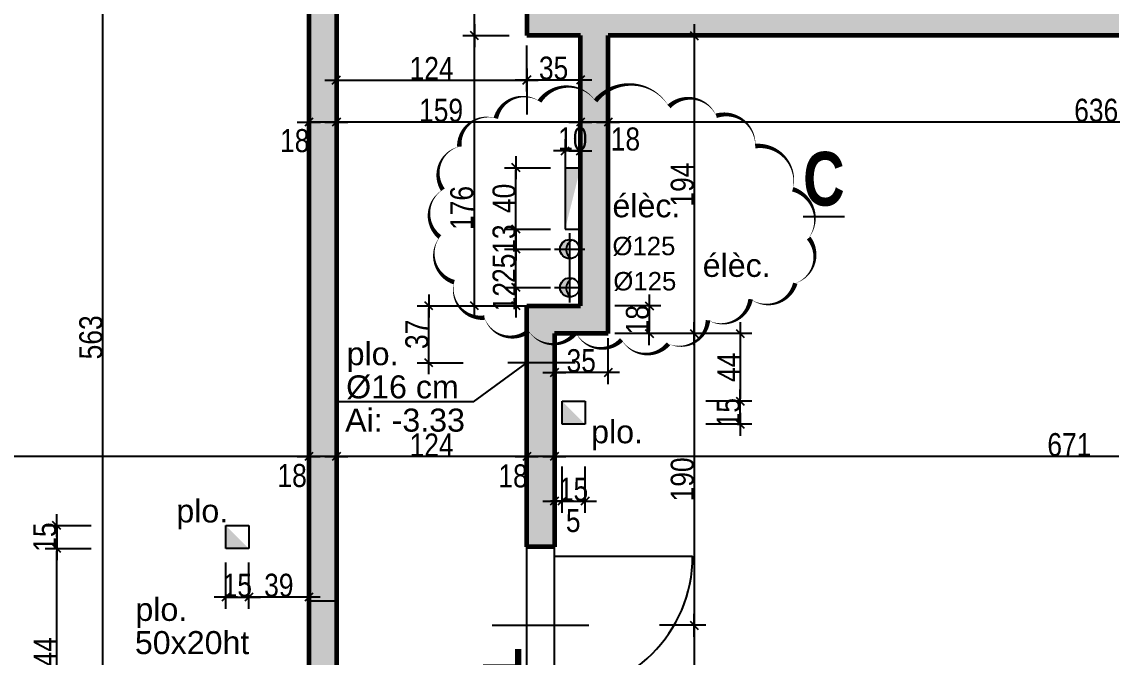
# Model space of a CAD drawing. Header units: millimetres. Extents: x -1921 to 5237, y 0 to 8595.
# Drawn here: x 821 to 1531, y 4968 to 5382 of the extents above; entities that cross this region are included whole.
import ezdxf
from ezdxf.enums import TextEntityAlignment as Align

# ---------------------------------------------------------------- set-up
doc = ezdxf.new("R2010")
doc.units = ezdxf.units.MM
doc.linetypes.add('CACHEX2', pattern=[19.05, 12.7, -6.35])
for name, color, linetype in [('01_cote_gen', 4, 'Continuous'), ('01_linteaux', 2, 'Continuous'), ('01_murs_sup', 2, 'CACHEX2'), ('01_poch_murs', 253, 'Continuous'), ('01_resv', 32, 'Continuous'), ('01_texte', 230, 'Continuous'), ('AA_COTES', 2, 'Continuous')]:
    doc.layers.add(name, color=color, linetype=linetype)
doc.layers.add('01_murs_coup', color=5, linetype='Continuous', lineweight=60)
doc.styles.add('ARIAL', font='arial.ttf')
doc.styles.add('impact', font='impact.ttf')
doc.styles.add('STYLE2', font='ARIALN.TTF')
doc.dimstyles.new('JB50', dxfattribs={"dimscale": 0.1, "dimtxt": 150, "dimasz": 15, "dimexe": 0.1, "dimexo": 0.1, "dimgap": 0.09, "dimtad": 1, "dimdec": 1, "dimdsep": 46, "dimtxsty": 'STYLE2', "dimblk1": 'BOND_G', "dimblk2": 'BOND_D', "dimsah": 1, "dimcen": 1.5, "dimdle": 0.01, "dimse1": 1, "dimse2": 1, "dimclrd": 4, "dimclre": 2, "dimclrt": 6, "dimazin": 2, "dimtfac": 2.333333, "dimtdec": 1, "dimtix": 1, "dimtmove": 2, "dimatfit": 3, "dimldrblk": 'BOND_G', "dimfxl": 1, "dimtolj": 1, "dimtzin": 0, "dimarcsym": 0})

# ---------------------------------------------------------------- blocks, each defined once
blk = doc.blocks.new('BOND_G')
at = {"layer": 'AA_COTES', "color": 0}
for p, q in [((0, -5), (0, 15)), ((5, 0), (-5, 0)), ((1.77, 1.77), (-1.77, -1.77))]:
    blk.add_line(p, q, dxfattribs=at)
blk = doc.blocks.new('BOND_D')
at = {"layer": 'AA_COTES', "color": 0}
for p, q in [((0, 5), (0, -15)), ((5, 0), (-5, 0)), ((-1.77, -1.77), (1.77, 1.77))]:
    blk.add_line(p, q, dxfattribs=at)
blk = doc.blocks.new('*D130')
at = {"layer": '01_cote_gen', "color": 4, "lineweight": -2, "transparency": 16777216}
blk.add_line((1006.44, 5098.79), (342.42, 5098.79), dxfattribs=at)
at = {"layer": 'DEFPOINTS', "color": 0}
for p in [(340.92, 5108.04), (1007.94, 5108.04), (340.92, 5098.79)]:
    blk.add_point(p, dxfattribs=at)
at = {"layer": '01_cote_gen', "color": 4, "lineweight": -2, "transparency": 16777216, "xscale": 1.5, "yscale": 1.5, "zscale": 1.5, "rotation": 180}
blk.add_blockref('BOND_D', (340.92, 5098.79), dxfattribs=at)
at = {"layer": '01_cote_gen', "color": 4, "lineweight": -2, "transparency": 16777216, "xscale": 1.5, "yscale": 1.5, "zscale": 1.5}
blk.add_blockref('BOND_G', (1007.94, 5098.79), dxfattribs=at)
at = {"layer": '01_cote_gen', "color": 6, "transparency": 16777216, "insert": (674.43, 5106.45), "char_height": 15, "attachment_point": 5, "style": 'STYLE2'}
blk.add_mtext('\\A1;667', dxfattribs=at)
blk = doc.blocks.new('*D132')
at = {"layer": '01_cote_gen', "color": 4, "lineweight": -2, "transparency": 16777216}
blk.add_line((1024.42, 5098.79), (1009.44, 5098.79), dxfattribs=at)
at = {"layer": 'DEFPOINTS', "color": 0}
for p in [(1025.92, 5118.49), (1007.94, 5108.04), (1007.94, 5098.79)]:
    blk.add_point(p, dxfattribs=at)
at = {"layer": '01_cote_gen', "color": 4, "lineweight": -2, "transparency": 16777216, "xscale": 1.5, "yscale": 1.5, "zscale": 1.5, "rotation": 180}
blk.add_blockref('BOND_D', (1007.94, 5098.79), dxfattribs=at)
at = {"layer": '01_cote_gen', "color": 4, "lineweight": -2, "transparency": 16777216, "xscale": 1.5, "yscale": 1.5, "zscale": 1.5}
blk.add_blockref('BOND_G', (1025.92, 5098.79), dxfattribs=at)
at = {"layer": '01_cote_gen', "color": 6, "transparency": 16777216, "insert": (997.08, 5086.36), "char_height": 15, "attachment_point": 5, "style": 'STYLE2'}
blk.add_mtext('\\A1;18', dxfattribs=at)
blk = doc.blocks.new('*D133')
at = {"layer": '01_cote_gen', "color": 4, "lineweight": -2, "transparency": 16777216}
blk.add_line((1148.42, 5098.79), (1027.42, 5098.79), dxfattribs=at)
at = {"layer": 'DEFPOINTS', "color": 0}
for p in [(1025.92, 5114.85), (1149.92, 5114.85), (1025.92, 5098.79)]:
    blk.add_point(p, dxfattribs=at)
at = {"layer": '01_cote_gen', "color": 4, "lineweight": -2, "transparency": 16777216, "xscale": 1.5, "yscale": 1.5, "zscale": 1.5, "rotation": 180}
blk.add_blockref('BOND_D', (1025.92, 5098.79), dxfattribs=at)
at = {"layer": '01_cote_gen', "color": 4, "lineweight": -2, "transparency": 16777216, "xscale": 1.5, "yscale": 1.5, "zscale": 1.5}
blk.add_blockref('BOND_G', (1149.92, 5098.79), dxfattribs=at)
at = {"layer": '01_cote_gen', "color": 6, "transparency": 16777216, "insert": (1087.92, 5106.33), "char_height": 15, "attachment_point": 5, "style": 'STYLE2'}
blk.add_mtext('\\A1;124', dxfattribs=at)
blk = doc.blocks.new('*D134')
at = {"layer": '01_cote_gen', "color": 4, "lineweight": -2, "transparency": 16777216}
blk.add_line((1166.42, 5098.79), (1151.42, 5098.79), dxfattribs=at)
at = {"layer": 'DEFPOINTS', "color": 0}
for p in [(1149.92, 5106.29), (1167.92, 5105.77), (1149.92, 5098.79)]:
    blk.add_point(p, dxfattribs=at)
at = {"layer": '01_cote_gen', "color": 4, "lineweight": -2, "transparency": 16777216, "xscale": 1.5, "yscale": 1.5, "zscale": 1.5, "rotation": 180}
blk.add_blockref('BOND_D', (1149.92, 5098.79), dxfattribs=at)
at = {"layer": '01_cote_gen', "color": 4, "lineweight": -2, "transparency": 16777216, "xscale": 1.5, "yscale": 1.5, "zscale": 1.5}
blk.add_blockref('BOND_G', (1167.92, 5098.79), dxfattribs=at)
at = {"layer": '01_cote_gen', "color": 6, "transparency": 16777216, "insert": (1141, 5086.11), "char_height": 15, "attachment_point": 5, "style": 'STYLE2'}
blk.add_mtext('\\A1;18', dxfattribs=at)
blk = doc.blocks.new('*D135')
at = {"layer": '01_cote_gen', "color": 4, "lineweight": -2, "transparency": 16777216}
blk.add_line((1837.42, 5098.79), (1169.42, 5098.79), dxfattribs=at)
at = {"layer": 'DEFPOINTS', "color": 0}
for p in [(1167.92, 5128.17), (1167.92, 5098.79), (1838.92, 5087.01)]:
    blk.add_point(p, dxfattribs=at)
at = {"layer": '01_cote_gen', "color": 4, "lineweight": -2, "transparency": 16777216, "xscale": 1.5, "yscale": 1.5, "zscale": 1.5, "rotation": 180}
blk.add_blockref('BOND_D', (1167.92, 5098.79), dxfattribs=at)
at = {"layer": '01_cote_gen', "color": 4, "lineweight": -2, "transparency": 16777216, "xscale": 1.5, "yscale": 1.5, "zscale": 1.5}
blk.add_blockref('BOND_G', (1838.92, 5098.79), dxfattribs=at)
at = {"layer": '01_cote_gen', "color": 6, "transparency": 16777216, "insert": (1503.42, 5106.45), "char_height": 15, "attachment_point": 5, "style": 'STYLE2'}
blk.add_mtext('\\A1;671', dxfattribs=at)
blk = doc.blocks.new('*D136')
at = {"layer": '01_cote_gen', "color": 4, "lineweight": -2, "transparency": 16777216}
blk.add_line((1201.42, 5153.45), (1169.42, 5153.45), dxfattribs=at)
at = {"layer": 'DEFPOINTS', "color": 0}
for p in [(1167.92, 5178.91), (1202.92, 5178.91), (1167.92, 5153.45)]:
    blk.add_point(p, dxfattribs=at)
at = {"layer": '01_cote_gen', "color": 4, "lineweight": -2, "transparency": 16777216, "xscale": 1.5, "yscale": 1.5, "zscale": 1.5, "rotation": 180}
blk.add_blockref('BOND_D', (1167.92, 5153.45), dxfattribs=at)
at = {"layer": '01_cote_gen', "color": 4, "lineweight": -2, "transparency": 16777216, "xscale": 1.5, "yscale": 1.5, "zscale": 1.5}
blk.add_blockref('BOND_G', (1202.92, 5153.45), dxfattribs=at)
at = {"layer": '01_cote_gen', "color": 6, "transparency": 16777216, "insert": (1185.42, 5161.12), "char_height": 15, "attachment_point": 5, "style": 'STYLE2'}
blk.add_mtext('\\A1;35', dxfattribs=at)
blk = doc.blocks.new('*D137')
at = {"layer": '01_cote_gen', "color": 4, "lineweight": -2, "transparency": 16777216}
blk.add_line((1837.42, 5316.51), (1204.42, 5316.51), dxfattribs=at)
at = {"layer": 'DEFPOINTS', "color": 0}
for p in [(1202.92, 5329.5), (1838.92, 5329.5), (1202.92, 5316.51)]:
    blk.add_point(p, dxfattribs=at)
at = {"layer": '01_cote_gen', "color": 4, "lineweight": -2, "transparency": 16777216, "xscale": 1.5, "yscale": 1.5, "zscale": 1.5, "rotation": 180}
blk.add_blockref('BOND_D', (1202.92, 5316.51), dxfattribs=at)
at = {"layer": '01_cote_gen', "color": 4, "lineweight": -2, "transparency": 16777216, "xscale": 1.5, "yscale": 1.5, "zscale": 1.5}
blk.add_blockref('BOND_G', (1838.92, 5316.51), dxfattribs=at)
at = {"layer": '01_cote_gen', "color": 6, "transparency": 16777216, "insert": (1520.92, 5324.18), "char_height": 15, "attachment_point": 5, "style": 'STYLE2'}
blk.add_mtext('\\A1;636', dxfattribs=at)
blk = doc.blocks.new('*D138')
at = {"layer": '01_cote_gen', "color": 4, "lineweight": -2, "transparency": 16777216}
blk.add_line((1201.42, 5316.51), (1186.42, 5316.51), dxfattribs=at)
at = {"layer": 'DEFPOINTS', "color": 0}
for p in [(1184.92, 5341.3), (1202.92, 5329.5), (1184.92, 5316.51)]:
    blk.add_point(p, dxfattribs=at)
at = {"layer": '01_cote_gen', "color": 4, "lineweight": -2, "transparency": 16777216, "xscale": 1.5, "yscale": 1.5, "zscale": 1.5, "rotation": 180}
blk.add_blockref('BOND_D', (1184.92, 5316.51), dxfattribs=at)
at = {"layer": '01_cote_gen', "color": 4, "lineweight": -2, "transparency": 16777216, "xscale": 1.5, "yscale": 1.5, "zscale": 1.5}
blk.add_blockref('BOND_G', (1202.92, 5316.51), dxfattribs=at)
at = {"layer": '01_cote_gen', "color": 6, "transparency": 16777216, "insert": (1214.21, 5305.48), "char_height": 15, "attachment_point": 5, "style": 'STYLE2'}
blk.add_mtext('\\A1;18', dxfattribs=at)
blk = doc.blocks.new('*D139')
at = {"layer": '01_cote_gen', "color": 4, "lineweight": -2, "transparency": 16777216}
blk.add_line((1183.42, 5316.51), (1027.42, 5316.51), dxfattribs=at)
at = {"layer": 'DEFPOINTS', "color": 0}
for p in [(1184.92, 5341.3), (1025.92, 5329.5), (1025.92, 5316.51)]:
    blk.add_point(p, dxfattribs=at)
at = {"layer": '01_cote_gen', "color": 4, "lineweight": -2, "transparency": 16777216, "xscale": 1.5, "yscale": 1.5, "zscale": 1.5, "rotation": 180}
blk.add_blockref('BOND_D', (1025.92, 5316.51), dxfattribs=at)
at = {"layer": '01_cote_gen', "color": 4, "lineweight": -2, "transparency": 16777216, "xscale": 1.5, "yscale": 1.5, "zscale": 1.5}
blk.add_blockref('BOND_G', (1184.92, 5316.51), dxfattribs=at)
at = {"layer": '01_cote_gen', "color": 6, "transparency": 16777216, "insert": (1094.12, 5324.18), "char_height": 15, "attachment_point": 5, "style": 'STYLE2'}
blk.add_mtext('\\A1;159', dxfattribs=at)
blk = doc.blocks.new('*D140')
at = {"layer": '01_cote_gen', "color": 4, "lineweight": -2, "transparency": 16777216}
blk.add_line((1024.42, 5316.51), (1009.45, 5316.51), dxfattribs=at)
at = {"layer": 'DEFPOINTS', "color": 0}
for p in [(1007.95, 5329.5), (1025.92, 5329.5), (1007.95, 5316.51)]:
    blk.add_point(p, dxfattribs=at)
at = {"layer": '01_cote_gen', "color": 4, "lineweight": -2, "transparency": 16777216, "xscale": 1.5, "yscale": 1.5, "zscale": 1.5, "rotation": 180}
blk.add_blockref('BOND_D', (1007.95, 5316.51), dxfattribs=at)
at = {"layer": '01_cote_gen', "color": 4, "lineweight": -2, "transparency": 16777216, "xscale": 1.5, "yscale": 1.5, "zscale": 1.5}
blk.add_blockref('BOND_G', (1025.92, 5316.51), dxfattribs=at)
at = {"layer": '01_cote_gen', "color": 6, "transparency": 16777216, "insert": (998.75, 5304.43), "char_height": 15, "attachment_point": 5, "style": 'STYLE2'}
blk.add_mtext('\\A1;18', dxfattribs=at)
blk = doc.blocks.new('*D144')
at = {"layer": '01_cote_gen', "color": 4, "lineweight": -2, "transparency": 16777216}
blk.add_line((1027.42, 5343.96), (1148.42, 5343.96), dxfattribs=at)
at = {"layer": 'DEFPOINTS', "color": 0}
for p in [(1025.92, 5344.42), (1149.92, 5343.96), (1149.92, 5321.46)]:
    blk.add_point(p, dxfattribs=at)
at = {"layer": '01_cote_gen', "color": 4, "lineweight": -2, "transparency": 16777216, "xscale": 1.5, "yscale": 1.5, "zscale": 1.5, "rotation": 180}
blk.add_blockref('BOND_G', (1025.92, 5343.96), dxfattribs=at)
at = {"layer": '01_cote_gen', "color": 4, "lineweight": -2, "transparency": 16777216, "xscale": 1.5, "yscale": 1.5, "zscale": 1.5}
blk.add_blockref('BOND_D', (1149.92, 5343.96), dxfattribs=at)
at = {"layer": '01_cote_gen', "color": 6, "transparency": 16777216, "insert": (1087.92, 5351.5), "char_height": 15, "attachment_point": 5, "style": 'STYLE2'}
blk.add_mtext('\\A1;124', dxfattribs=at)
blk = doc.blocks.new('*D406')
at = {"layer": '01_cote_gen', "color": 4, "lineweight": -2, "transparency": 16777216}
blk.add_line((873.69, 4896.42), (873.69, 5456.41), dxfattribs=at)
at = {"layer": 'DEFPOINTS', "color": 0}
for p in [(873.69, 5457.91), (916.08, 5457.91), (972.92, 4894.92)]:
    blk.add_point(p, dxfattribs=at)
at = {"layer": '01_cote_gen', "color": 4, "lineweight": -2, "transparency": 16777216, "xscale": 1.5, "yscale": 1.5, "zscale": 1.5}
for name, p, rotation in [('BOND_D', (873.69, 5457.91), 90), ('BOND_G', (873.69, 4894.92), 270)]:
    blk.add_blockref(name, p, dxfattribs=dict(at, rotation=rotation))
at = {"layer": '01_cote_gen', "color": 6, "transparency": 16777216, "insert": (866.03, 5176.42), "char_height": 15, "attachment_point": 5, "rotation": 90, "style": 'STYLE2'}
blk.add_mtext('\\A1;563', dxfattribs=at)
blk = doc.blocks.new('*D421')
at = {"layer": '01_cote_gen', "color": 4, "lineweight": -2, "transparency": 16777216}
blk.add_line((1259, 5371.4), (1259, 5180.41), dxfattribs=at)
at = {"layer": 'DEFPOINTS', "color": 0}
for p in [(1231.76, 5372.9), (1202.92, 5178.91), (1259, 5178.91)]:
    blk.add_point(p, dxfattribs=at)
at = {"layer": '01_cote_gen', "color": 4, "lineweight": -2, "transparency": 16777216, "xscale": 1.5, "yscale": 1.5, "zscale": 1.5}
for name, p, rotation in [('BOND_G', (1259, 5372.9), 90), ('BOND_D', (1259, 5178.91), 270)]:
    blk.add_blockref(name, p, dxfattribs=dict(at, rotation=rotation))
at = {"layer": '01_cote_gen', "color": 6, "transparency": 16777216, "insert": (1251.33, 5275.9), "char_height": 15, "attachment_point": 5, "rotation": 90, "style": 'STYLE2'}
blk.add_mtext('\\A1;194', dxfattribs=at)
blk = doc.blocks.new('*D422')
at = {"layer": '01_cote_gen', "color": 4, "lineweight": -2, "transparency": 16777216}
blk.add_line((1259, 5177.41), (1259, 4990.41), dxfattribs=at)
at = {"layer": 'DEFPOINTS', "color": 0}
for p in [(1236.5, 5178.91), (1190.4, 4988.91), (1259, 4988.91)]:
    blk.add_point(p, dxfattribs=at)
at = {"layer": '01_cote_gen', "color": 4, "lineweight": -2, "transparency": 16777216, "xscale": 1.5, "yscale": 1.5, "zscale": 1.5}
for name, p, rotation in [('BOND_G', (1259, 5178.91), 90), ('BOND_D', (1259, 4988.91), 270)]:
    blk.add_blockref(name, p, dxfattribs=dict(at, rotation=rotation))
at = {"layer": '01_cote_gen', "color": 6, "transparency": 16777216, "insert": (1251.33, 5083.91), "char_height": 15, "attachment_point": 5, "rotation": 90, "style": 'STYLE2'}
blk.add_mtext('\\A1;190', dxfattribs=at)
blk = doc.blocks.new('*D423')
at = {"layer": '01_cote_gen', "color": 4, "lineweight": -2, "transparency": 16777216}
blk.add_line((1259, 4987.41), (1259, 4647.35), dxfattribs=at)
at = {"layer": 'DEFPOINTS', "color": 0}
for p in [(1251.5, 4988.91), (1251.5, 4645.85), (1259, 4645.85)]:
    blk.add_point(p, dxfattribs=at)
at = {"layer": '01_cote_gen', "color": 4, "lineweight": -2, "transparency": 16777216, "xscale": 1.5, "yscale": 1.5, "zscale": 1.5}
for name, p, rotation in [('BOND_G', (1259, 4988.91), 90), ('BOND_D', (1259, 4645.85), 270)]:
    blk.add_blockref(name, p, dxfattribs=dict(at, rotation=rotation))
at = {"layer": '01_cote_gen', "color": 6, "transparency": 16777216, "insert": (1251.33, 4839.77), "char_height": 15, "attachment_point": 5, "rotation": 90, "style": 'STYLE2'}
blk.add_mtext('\\A1;343.1', dxfattribs=at)
blk = doc.blocks.new('*D428')
at = {"layer": '01_cote_gen', "color": 4, "lineweight": -2, "transparency": 16777216}
blk.add_line((1115.87, 5374.4), (1115.87, 5688.4), dxfattribs=at)
at = {"layer": 'DEFPOINTS', "color": 0}
for p in [(1115.87, 5689.9), (1149.92, 5689.9), (1149.92, 5372.9)]:
    blk.add_point(p, dxfattribs=at)
at = {"layer": '01_cote_gen', "color": 4, "lineweight": -2, "transparency": 16777216, "xscale": 1.5, "yscale": 1.5, "zscale": 1.5}
for name, p, rotation in [('BOND_D', (1115.87, 5689.9), 90), ('BOND_G', (1115.87, 5372.9), 270)]:
    blk.add_blockref(name, p, dxfattribs=dict(at, rotation=rotation))
at = {"layer": '01_cote_gen', "color": 6, "transparency": 16777216, "insert": (1107.8, 5563.73), "char_height": 15, "attachment_point": 5, "rotation": 90, "style": 'STYLE2'}
blk.add_mtext('\\A1;317', dxfattribs=at)
blk = doc.blocks.new('*D634')
at = {"layer": '01_cote_gen', "color": 4, "lineweight": -2, "transparency": 16777216}
blk.add_line((1115.87, 5198.41), (1115.87, 5371.4), dxfattribs=at)
at = {"layer": 'DEFPOINTS', "color": 0}
for p in [(1115.87, 5372.9), (1149.92, 5372.9), (1149.92, 5196.91)]:
    blk.add_point(p, dxfattribs=at)
at = {"layer": '01_cote_gen', "color": 4, "lineweight": -2, "transparency": 16777216, "xscale": 1.5, "yscale": 1.5, "zscale": 1.5}
for name, p, rotation in [('BOND_D', (1115.87, 5372.9), 90), ('BOND_G', (1115.87, 5196.91), 270)]:
    blk.add_blockref(name, p, dxfattribs=dict(at, rotation=rotation))
at = {"layer": '01_cote_gen', "color": 6, "transparency": 16777216, "insert": (1107.67, 5260.68), "char_height": 15, "attachment_point": 5, "rotation": 90, "style": 'STYLE2'}
blk.add_mtext('\\A1;176', dxfattribs=at)
blk = doc.blocks.new('*D635')
at = {"layer": '01_cote_gen', "color": 4, "lineweight": -2, "transparency": 16777216}
blk.add_line((1229.77, 5195.4), (1229.77, 5180.41), dxfattribs=at)
at = {"layer": 'DEFPOINTS', "color": 0}
for p in [(1184.92, 5196.9), (1185.42, 5178.91), (1229.77, 5178.91)]:
    blk.add_point(p, dxfattribs=at)
at = {"layer": '01_cote_gen', "color": 4, "lineweight": -2, "transparency": 16777216, "xscale": 1.5, "yscale": 1.5, "zscale": 1.5}
for name, p, rotation in [('BOND_G', (1229.77, 5196.9), 90), ('BOND_D', (1229.77, 5178.91), 270)]:
    blk.add_blockref(name, p, dxfattribs=dict(at, rotation=rotation))
at = {"layer": '01_cote_gen', "color": 6, "transparency": 16777216, "insert": (1222.1, 5187.9), "char_height": 15, "attachment_point": 5, "rotation": 90, "style": 'STYLE2'}
blk.add_mtext('\\A1;18', dxfattribs=at)
blk = doc.blocks.new('*D809')
at = {"layer": '01_cote_gen', "color": 4, "lineweight": -2, "transparency": 16777216}
for p, q in [((952.39, 5007.23), (950.89, 5007.23)), ((953.89, 5007.23), (968.89, 5007.23)), ((970.39, 5007.23), (971.89, 5007.23))]:
    blk.add_line(p, q, dxfattribs=at)
at = {"layer": 'DEFPOINTS', "color": 0}
for p in [(953.89, 5053.89), (968.89, 5053.89), (968.89, 5007.23)]:
    blk.add_point(p, dxfattribs=at)
at = {"layer": '01_cote_gen', "color": 4, "lineweight": -2, "transparency": 16777216, "xscale": 1.5, "yscale": 1.5, "zscale": 1.5}
blk.add_blockref('BOND_G', (953.89, 5007.23), dxfattribs=at)
at = {"layer": '01_cote_gen', "color": 4, "lineweight": -2, "transparency": 16777216, "xscale": 1.5, "yscale": 1.5, "zscale": 1.5, "rotation": 180}
blk.add_blockref('BOND_D', (968.89, 5007.23), dxfattribs=at)
at = {"layer": '01_cote_gen', "color": 6, "transparency": 16777216, "insert": (961.39, 5014.9), "char_height": 15, "attachment_point": 5, "style": 'STYLE2'}
blk.add_mtext('\\A1;15', dxfattribs=at)
blk = doc.blocks.new('*D810')
at = {"layer": '01_cote_gen', "color": 4, "lineweight": -2, "transparency": 16777216}
blk.add_line((1006.43, 5007.23), (970.39, 5007.23), dxfattribs=at)
at = {"layer": 'DEFPOINTS', "color": 0}
for p in [(968.89, 5026.86), (1007.93, 5018.37), (968.89, 5007.23)]:
    blk.add_point(p, dxfattribs=at)
at = {"layer": '01_cote_gen', "color": 4, "lineweight": -2, "transparency": 16777216, "xscale": 1.5, "yscale": 1.5, "zscale": 1.5, "rotation": 180}
blk.add_blockref('BOND_D', (968.89, 5007.23), dxfattribs=at)
at = {"layer": '01_cote_gen', "color": 4, "lineweight": -2, "transparency": 16777216, "xscale": 1.5, "yscale": 1.5, "zscale": 1.5}
blk.add_blockref('BOND_G', (1007.93, 5007.23), dxfattribs=at)
at = {"layer": '01_cote_gen', "color": 6, "transparency": 16777216, "insert": (988.41, 5014.9), "char_height": 15, "attachment_point": 5, "style": 'STYLE2'}
blk.add_mtext('\\A1;39', dxfattribs=at)
blk = doc.blocks.new('*D811')
at = {"layer": '01_cote_gen', "color": 4, "lineweight": -2, "transparency": 16777216}
blk.add_line((843.68, 4896.42), (843.68, 5037.39), dxfattribs=at)
at = {"layer": 'DEFPOINTS', "color": 0}
for p in [(843.68, 5038.89), (953.89, 5038.89), (866.19, 4894.92)]:
    blk.add_point(p, dxfattribs=at)
at = {"layer": '01_cote_gen', "color": 4, "lineweight": -2, "transparency": 16777216, "xscale": 1.5, "yscale": 1.5, "zscale": 1.5}
for name, p, rotation in [('BOND_D', (843.68, 5038.89), 90), ('BOND_G', (843.68, 4894.92), 270)]:
    blk.add_blockref(name, p, dxfattribs=dict(at, rotation=rotation))
at = {"layer": '01_cote_gen', "color": 6, "transparency": 16777216, "insert": (836.14, 4966.91), "char_height": 15, "attachment_point": 5, "rotation": 90, "style": 'STYLE2'}
blk.add_mtext('\\A1;144', dxfattribs=at)
blk = doc.blocks.new('*D812')
at = {"layer": '01_cote_gen', "color": 4, "lineweight": -2, "transparency": 16777216}
for p, q in [((843.68, 5055.39), (843.68, 5056.89)), ((843.68, 5053.89), (843.68, 5038.89)), ((843.68, 5037.39), (843.68, 5035.89))]:
    blk.add_line(p, q, dxfattribs=at)
at = {"layer": 'DEFPOINTS', "color": 0}
for p in [(968.89, 5053.89), (843.68, 5038.89), (968.89, 5038.89)]:
    blk.add_point(p, dxfattribs=at)
at = {"layer": '01_cote_gen', "color": 4, "lineweight": -2, "transparency": 16777216, "xscale": 1.5, "yscale": 1.5, "zscale": 1.5}
for name, p, rotation in [('BOND_G', (843.68, 5053.89), 270), ('BOND_D', (843.68, 5038.89), 90)]:
    blk.add_blockref(name, p, dxfattribs=dict(at, rotation=rotation))
at = {"layer": '01_cote_gen', "color": 6, "transparency": 16777216, "insert": (836.02, 5046.39), "char_height": 15, "attachment_point": 5, "rotation": 90, "style": 'STYLE2'}
blk.add_mtext('\\A1;15', dxfattribs=at)
blk = doc.blocks.new('*D813')
at = {"layer": '01_cote_gen', "color": 4, "lineweight": -2, "transparency": 16777216}
blk.add_line((1289.01, 5177.41), (1289.01, 5136.36), dxfattribs=at)
at = {"layer": 'DEFPOINTS', "color": 0}
for p in [(1266.5, 5178.91), (1187.89, 5134.86), (1289.01, 5134.86)]:
    blk.add_point(p, dxfattribs=at)
at = {"layer": '01_cote_gen', "color": 4, "lineweight": -2, "transparency": 16777216, "xscale": 1.5, "yscale": 1.5, "zscale": 1.5}
for name, p, rotation in [('BOND_G', (1289.01, 5178.91), 90), ('BOND_D', (1289.01, 5134.86), 270)]:
    blk.add_blockref(name, p, dxfattribs=dict(at, rotation=rotation))
at = {"layer": '01_cote_gen', "color": 6, "transparency": 16777216, "insert": (1281.5, 5156.88), "char_height": 15, "attachment_point": 5, "rotation": 90, "style": 'STYLE2'}
blk.add_mtext('\\A1;44', dxfattribs=at)
blk = doc.blocks.new('*D814')
at = {"layer": '01_cote_gen', "color": 4, "lineweight": -2, "transparency": 16777216}
for p, q in [((1289.01, 5136.36), (1289.01, 5137.86)), ((1289.01, 5119.86), (1289.01, 5134.86)), ((1289.01, 5118.36), (1289.01, 5116.86))]:
    blk.add_line(p, q, dxfattribs=at)
at = {"layer": 'DEFPOINTS', "color": 0}
for p in [(1187.89, 5134.86), (1289.01, 5134.86), (1187.89, 5119.86)]:
    blk.add_point(p, dxfattribs=at)
at = {"layer": '01_cote_gen', "color": 4, "lineweight": -2, "transparency": 16777216, "xscale": 1.5, "yscale": 1.5, "zscale": 1.5}
for name, p, rotation in [('BOND_D', (1289.01, 5134.86), 270), ('BOND_G', (1289.01, 5119.86), 90)]:
    blk.add_blockref(name, p, dxfattribs=dict(at, rotation=rotation))
at = {"layer": '01_cote_gen', "color": 6, "transparency": 16777216, "insert": (1281.34, 5127.36), "char_height": 15, "attachment_point": 5, "rotation": 90, "style": 'STYLE2'}
blk.add_mtext('\\A1;15', dxfattribs=at)
blk = doc.blocks.new('*D815')
at = {"layer": '01_cote_gen', "color": 4, "lineweight": -2, "transparency": 16777216}
blk.add_line((1171.39, 5069.73), (1169.42, 5069.73), dxfattribs=at)
at = {"layer": 'DEFPOINTS', "color": 0}
for p in [(1167.92, 5119.86), (1172.89, 5119.86), (1167.92, 5069.73)]:
    blk.add_point(p, dxfattribs=at)
at = {"layer": '01_cote_gen', "color": 4, "lineweight": -2, "transparency": 16777216, "xscale": 1.5, "yscale": 1.5, "zscale": 1.5, "rotation": 180}
blk.add_blockref('BOND_D', (1167.92, 5069.73), dxfattribs=at)
at = {"layer": '01_cote_gen', "color": 4, "lineweight": -2, "transparency": 16777216, "xscale": 1.5, "yscale": 1.5, "zscale": 1.5}
blk.add_blockref('BOND_G', (1172.89, 5069.73), dxfattribs=at)
at = {"layer": '01_cote_gen', "color": 6, "transparency": 16777216, "insert": (1180.21, 5057.02), "char_height": 15, "attachment_point": 5, "style": 'STYLE2'}
blk.add_mtext('\\A1;5', dxfattribs=at)
blk = doc.blocks.new('*D816')
at = {"layer": '01_cote_gen', "color": 4, "lineweight": -2, "transparency": 16777216}
for p, q in [((1171.39, 5069.73), (1169.89, 5069.73)), ((1172.89, 5069.73), (1187.89, 5069.73)), ((1189.39, 5069.73), (1190.89, 5069.73))]:
    blk.add_line(p, q, dxfattribs=at)
at = {"layer": 'DEFPOINTS', "color": 0}
for p in [(1172.89, 5119.86), (1187.89, 5119.86), (1187.89, 5069.73)]:
    blk.add_point(p, dxfattribs=at)
at = {"layer": '01_cote_gen', "color": 4, "lineweight": -2, "transparency": 16777216, "xscale": 1.5, "yscale": 1.5, "zscale": 1.5}
blk.add_blockref('BOND_G', (1172.89, 5069.73), dxfattribs=at)
at = {"layer": '01_cote_gen', "color": 4, "lineweight": -2, "transparency": 16777216, "xscale": 1.5, "yscale": 1.5, "zscale": 1.5, "rotation": 180}
blk.add_blockref('BOND_D', (1187.89, 5069.73), dxfattribs=at)
at = {"layer": '01_cote_gen', "color": 6, "transparency": 16777216, "insert": (1180.39, 5077.4), "char_height": 15, "attachment_point": 5, "style": 'STYLE2'}
blk.add_mtext('\\A1;15', dxfattribs=at)
blk = doc.blocks.new('*D817')
at = {"layer": '01_cote_gen', "color": 4, "lineweight": -2, "transparency": 16777216}
blk.add_line((1086.09, 5161.37), (1086.09, 5195.41), dxfattribs=at)
at = {"layer": 'DEFPOINTS', "color": 0}
for p in [(1086.09, 5196.91), (1149.92, 5196.91), (1137.53, 5159.87)]:
    blk.add_point(p, dxfattribs=at)
at = {"layer": '01_cote_gen', "color": 4, "lineweight": -2, "transparency": 16777216, "xscale": 1.5, "yscale": 1.5, "zscale": 1.5}
for name, p, rotation in [('BOND_D', (1086.09, 5196.91), 90), ('BOND_G', (1086.09, 5159.87), 270)]:
    blk.add_blockref(name, p, dxfattribs=dict(at, rotation=rotation))
at = {"layer": '01_cote_gen', "color": 6, "transparency": 16777216, "insert": (1078.43, 5178.39), "char_height": 15, "attachment_point": 5, "rotation": 90, "style": 'STYLE2'}
blk.add_mtext('\\A1;37', dxfattribs=at)
blk = doc.blocks.new('*D850')
at = {"layer": '01_cote_gen', "color": 4, "lineweight": -2, "transparency": 16777216}
for p, q in [((1261.38, 5991.94), (1259.88, 5991.94)), ((1277.88, 5991.94), (1262.88, 5991.94)), ((1279.38, 5991.94), (1280.88, 5991.94))]:
    blk.add_line(p, q, dxfattribs=at)
at = {"layer": 'DEFPOINTS', "color": 0}
for p in [(1262.88, 5991.94), (1262.88, 5984.44), (1277.88, 0)]:
    blk.add_point(p, dxfattribs=at)
at = {"layer": '01_cote_gen', "color": 4, "lineweight": -2, "transparency": 16777216, "xscale": 1.5, "yscale": 1.5, "zscale": 1.5}
blk.add_blockref('BOND_D', (1262.88, 5991.94), dxfattribs=at)
at = {"layer": '01_cote_gen', "color": 4, "lineweight": -2, "transparency": 16777216, "xscale": 1.5, "yscale": 1.5, "zscale": 1.5, "rotation": 180}
blk.add_blockref('BOND_G', (1277.88, 5991.94), dxfattribs=at)
at = {"layer": '01_cote_gen', "color": 6, "transparency": 16777216, "insert": (1270.38, 5999.61), "char_height": 15, "attachment_point": 5, "style": 'STYLE2'}
blk.add_mtext('\\A1;15', dxfattribs=at)
blk = doc.blocks.new('*D889')
at = {"layer": '01_cote_gen', "color": 4, "lineweight": -2, "transparency": 16777216}
blk.add_line((1183.42, 5343.96), (1151.42, 5343.96), dxfattribs=at)
at = {"layer": 'DEFPOINTS', "color": 0}
for p in [(1149.92, 5351.46), (1184.92, 5354.37), (1149.92, 5343.96)]:
    blk.add_point(p, dxfattribs=at)
at = {"layer": '01_cote_gen', "color": 4, "lineweight": -2, "transparency": 16777216, "xscale": 1.5, "yscale": 1.5, "zscale": 1.5, "rotation": 180}
blk.add_blockref('BOND_D', (1149.92, 5343.96), dxfattribs=at)
at = {"layer": '01_cote_gen', "color": 4, "lineweight": -2, "transparency": 16777216, "xscale": 1.5, "yscale": 1.5, "zscale": 1.5}
blk.add_blockref('BOND_G', (1184.92, 5343.96), dxfattribs=at)
at = {"layer": '01_cote_gen', "color": 6, "transparency": 16777216, "insert": (1167.42, 5351.63), "char_height": 15, "attachment_point": 5, "style": 'STYLE2'}
blk.add_mtext('\\A1;35', dxfattribs=at)
blk = doc.blocks.new('*D890')
at = {"layer": '01_cote_gen', "color": 4, "lineweight": -2, "transparency": 16777216}
for p, q in [((1142.89, 5210.4), (1142.89, 5211.9)), ((1142.89, 5208.9), (1142.89, 5196.91)), ((1142.89, 5195.41), (1142.89, 5193.91))]:
    blk.add_line(p, q, dxfattribs=at)
at = {"layer": 'DEFPOINTS', "color": 0}
for p in [(1168.02, 5208.9), (1138.37, 5196.91), (1142.89, 5196.91)]:
    blk.add_point(p, dxfattribs=at)
at = {"layer": '01_cote_gen', "color": 4, "lineweight": -2, "transparency": 16777216, "xscale": 1.5, "yscale": 1.5, "zscale": 1.5}
for name, p, rotation in [('BOND_G', (1142.89, 5208.9), 270), ('BOND_D', (1142.89, 5196.91), 90)]:
    blk.add_blockref(name, p, dxfattribs=dict(at, rotation=rotation))
at = {"layer": '01_cote_gen', "color": 6, "transparency": 16777216, "insert": (1135.35, 5202.9), "char_height": 15, "attachment_point": 5, "rotation": 90, "style": 'STYLE2'}
blk.add_mtext('\\A1;12', dxfattribs=at)
blk = doc.blocks.new('*D891')
at = {"layer": '01_cote_gen', "color": 4, "lineweight": -2, "transparency": 16777216}
blk.add_line((1142.89, 5210.4), (1142.89, 5232.4), dxfattribs=at)
at = {"layer": 'DEFPOINTS', "color": 0}
for p in [(1142.89, 5233.9), (1168.03, 5233.9), (1154.39, 5208.9)]:
    blk.add_point(p, dxfattribs=at)
at = {"layer": '01_cote_gen', "color": 4, "lineweight": -2, "transparency": 16777216, "xscale": 1.5, "yscale": 1.5, "zscale": 1.5}
for name, p, rotation in [('BOND_D', (1142.89, 5233.9), 90), ('BOND_G', (1142.89, 5208.9), 270)]:
    blk.add_blockref(name, p, dxfattribs=dict(at, rotation=rotation))
at = {"layer": '01_cote_gen', "color": 6, "transparency": 16777216, "insert": (1135.23, 5221.4), "char_height": 15, "attachment_point": 5, "rotation": 90, "style": 'STYLE2'}
blk.add_mtext('\\A1;25', dxfattribs=at)
blk = doc.blocks.new('*D892')
at = {"layer": '01_cote_gen', "color": 4, "lineweight": -2, "transparency": 16777216}
for p, q in [((1142.89, 5248.4), (1142.89, 5249.9)), ((1142.89, 5246.9), (1142.89, 5233.9)), ((1142.89, 5232.4), (1142.89, 5230.9))]:
    blk.add_line(p, q, dxfattribs=at)
at = {"layer": 'DEFPOINTS', "color": 0}
for p in [(1174.92, 5246.9), (1142.89, 5233.9), (1156, 5233.9)]:
    blk.add_point(p, dxfattribs=at)
at = {"layer": '01_cote_gen', "color": 4, "lineweight": -2, "transparency": 16777216, "xscale": 1.5, "yscale": 1.5, "zscale": 1.5}
for name, p, rotation in [('BOND_G', (1142.89, 5246.9), 270), ('BOND_D', (1142.89, 5233.9), 90)]:
    blk.add_blockref(name, p, dxfattribs=dict(at, rotation=rotation))
at = {"layer": '01_cote_gen', "color": 6, "transparency": 16777216, "insert": (1135.23, 5240.4), "char_height": 15, "attachment_point": 5, "rotation": 90, "style": 'STYLE2'}
blk.add_mtext('\\A1;13', dxfattribs=at)
blk = doc.blocks.new('*D893')
at = {"layer": '01_cote_gen', "color": 4, "lineweight": -2, "transparency": 16777216}
blk.add_line((1142.89, 5248.4), (1142.89, 5285.4), dxfattribs=at)
at = {"layer": 'DEFPOINTS', "color": 0}
for p in [(1142.89, 5286.9), (1174.92, 5286.9), (1174.92, 5246.9)]:
    blk.add_point(p, dxfattribs=at)
at = {"layer": '01_cote_gen', "color": 4, "lineweight": -2, "transparency": 16777216, "xscale": 1.5, "yscale": 1.5, "zscale": 1.5}
for name, p, rotation in [('BOND_D', (1142.89, 5286.9), 90), ('BOND_G', (1142.89, 5246.9), 270)]:
    blk.add_blockref(name, p, dxfattribs=dict(at, rotation=rotation))
at = {"layer": '01_cote_gen', "color": 6, "transparency": 16777216, "insert": (1135.23, 5266.9), "char_height": 15, "attachment_point": 5, "rotation": 90, "style": 'STYLE2'}
blk.add_mtext('\\A1;40', dxfattribs=at)
blk = doc.blocks.new('*D894')
at = {"layer": '01_cote_gen', "color": 4, "lineweight": -2, "transparency": 16777216}
for p, q in [((1173.42, 5297.93), (1171.92, 5297.93)), ((1184.92, 5297.93), (1174.92, 5297.93)), ((1186.42, 5297.93), (1187.92, 5297.93))]:
    blk.add_line(p, q, dxfattribs=at)
at = {"layer": 'DEFPOINTS', "color": 0}
for p in [(1174.92, 5297.93), (1184.92, 5299.1), (1174.92, 5286.9)]:
    blk.add_point(p, dxfattribs=at)
at = {"layer": '01_cote_gen', "color": 4, "lineweight": -2, "transparency": 16777216, "xscale": 1.5, "yscale": 1.5, "zscale": 1.5}
blk.add_blockref('BOND_D', (1174.92, 5297.93), dxfattribs=at)
at = {"layer": '01_cote_gen', "color": 4, "lineweight": -2, "transparency": 16777216, "xscale": 1.5, "yscale": 1.5, "zscale": 1.5, "rotation": 180}
blk.add_blockref('BOND_G', (1184.92, 5297.93), dxfattribs=at)
at = {"layer": '01_cote_gen', "color": 6, "transparency": 16777216, "insert": (1179.92, 5305.6), "char_height": 15, "attachment_point": 5, "style": 'STYLE2'}
blk.add_mtext('\\A1;10', dxfattribs=at)

msp = doc.modelspace()

# ---------------------------------------------------------------- hatches: boundary and pattern name
at = {"layer": '01_murs_sup', "ltscale": 2}
h = msp.add_hatch(dxfattribs=at)
h.set_pattern_fill('DASH', color=256, scale=2.5, angle=135)
h.set_pattern_definition([(135, (-32158.9156, 27422.237), (-11.2253202, 9e-16), [7.9375, -7.9375])])
h.paths.add_polyline_path([(336.92, 6007.92), (364.92, 6007.92), (364.92, 6023.92), (320.92, 6023.92), (320.92, 5895.92), (336.92, 5895.92)])
h.paths.add_polyline_path([(336.92, 5798.92), (320.92, 5798.92), (320.92, 5457.91), (548.92, 5457.91), (548.92, 5437.91), (564.92, 5437.91), (564.92, 5457.91), (1007.96, 5457.91), (1007.93, 5004.84), (1025.92, 5004.84), (1025.92, 5726.91), (1007.92, 5726.91), (1007.92, 5475.91), (336.92, 5475.91)])
h.paths.add_polyline_path([(1167.92, 5638.9), (1149.92, 5638.9), (1149.92, 5372.9), (1184.92, 5372.9), (1184.92, 5196.9), (1149.92, 5196.91), (1149.92, 5039.91), (1167.92, 5039.91), (1167.92, 5178.91), (1202.92, 5178.91), (1202.92, 5372.9), (1838.92, 5372.9), (1838.92, 5346.91), (1854.92, 5346.91), (1854.92, 5968.91), (2074.92, 5968.91), (2074.92, 5988.91), (1854.92, 5988.91), (1854.92, 5990.91), (1838.92, 5990.91), (1838.92, 5390.9), (1167.92, 5390.9)])
h.paths.add_polyline_path([(1167.92, 4937.91), (1149.92, 4937.91), (1149.92, 4645.92), (1142.92, 4645.92), (1142.92, 4627.85), (1854.92, 4627.85), (1854.92, 5061.91), (2074.92, 5061.91), (2074.92, 5081.91), (1854.92, 5081.91), (1854.92, 5164.91), (1838.92, 5164.91), (1838.92, 4645.85), (1167.92, 4645.85)])
h.paths.add_polyline_path([(1040.92, 4645.85), (990.92, 4645.92), (990.92, 4878.92), (1025.92, 4878.92), (1025.92, 4902.84), (1007.92, 4902.84), (1007.92, 4894.92), (972.92, 4894.92), (972.92, 4645.92), (821.92, 4645.85), (821.92, 4627.85), (1040.92, 4627.85)])
h.paths.add_polyline_path([(819.9, 4645.85), (336.92, 4645.92), (336.92, 4963.91), (320.92, 4963.91), (320.92, 4627.92), (819.9, 4627.85)])
h.paths.add_polyline_path([(336.92, 5172.91), (364.92, 5172.91), (364.92, 5188.91), (320.92, 5188.91), (320.92, 5060.91), (336.92, 5060.91)], flags=17)
h.paths.add_polyline_path([(564.92, 5340.91), (548.92, 5340.91), (548.92, 5188.91), (461.92, 5188.91), (461.92, 5172.91), (564.92, 5172.91)], flags=17)
at = {"layer": '01_poch_murs'}
h = msp.add_hatch(color=256, dxfattribs=at)
h.dxf.hatch_style = 1
h.paths.add_polyline_path([(1854.92, 6090.91), (1838.92, 6090.91), (1838.92, 5849.91), (1854.92, 5849.91)])
h.paths.add_polyline_path([(1854.92, 5752.91), (1838.92, 5752.91), (1838.92, 5561.9), (1854.92, 5561.9)])
h.paths.add_polyline_path([(1167.92, 5638.9), (1149.92, 5638.9), (1149.92, 5372.9), (1184.92, 5372.9), (1184.92, 5196.9), (1149.92, 5196.91), (1149.92, 5039.91), (1167.92, 5039.91), (1167.92, 5178.91), (1202.92, 5178.91), (1202.92, 5372.9), (1838.92, 5372.9), (1838.92, 5256.9), (1854.92, 5256.9), (1854.92, 5464.9), (1838.92, 5464.9), (1838.92, 5390.9), (1167.92, 5390.9)])
h = msp.add_hatch(color=256, dxfattribs=at)
h.dxf.hatch_style = 1
h.paths.add_polyline_path([(819.9, 4645.85), (340.92, 4645.92), (340.92, 4849.27), (320.92, 4849.27), (320.92, 4627.92), (819.9, 4627.85)])
h.paths.add_polyline_path([(1167.92, 4849.27), (1149.92, 4849.27), (1149.92, 4645.92), (1142.92, 4645.92), (1142.92, 4627.85), (1854.93, 4627.85), (1854.92, 4793.89), (1838.92, 4793.89), (1838.92, 4645.85), (1839.4, 4645.66), (1839.4, 4645.85), (1167.92, 4645.85)])
h.paths.add_polyline_path([(1167.92, 4899.27), (1149.92, 4899.27), (1149.92, 4849.27), (1167.92, 4849.27)])
h.paths.add_polyline_path([(1167.92, 4937.91), (1149.92, 4937.91), (1149.92, 4899.27), (1167.92, 4899.27)])
h.paths.add_polyline_path([(1025.92, 4899.27), (1007.92, 4899.27), (1007.92, 4894.92), (972.92, 4894.92), (972.92, 4849.27), (990.92, 4849.27), (990.92, 4878.92), (1025.92, 4878.92)])
h.paths.add_polyline_path([(1025.92, 5726.91), (1007.92, 5726.91), (1007.92, 5475.91), (336.92, 5475.91), (336.92, 5559.91), (320.92, 5559.91), (320.92, 5433.92), (340.92, 5433.92), (340.92, 5457.91), (1007.96, 5457.91), (1007.92, 4899.27), (1025.92, 4899.27)])
h.paths.add_polyline_path([(849.92, 4627.85), (849.92, 4645.86), (951.92, 4645.91), (951.92, 4627.85), (1040.92, 4627.85), (1040.92, 4645.85), (990.92, 4645.92), (990.92, 4849.27), (972.92, 4849.27), (972.92, 4645.92), (819.9, 4645.85), (819.9, 4627.85)])
at = {"layer": '01_resv'}
h = msp.add_hatch(color=256, dxfattribs=at)
h.dxf.hatch_style = 1
h.paths.add_polyline_path([(1179.81, 5239.86, 0.077083), (1177.92, 5240.15), (1177.92, 5238.68, -0.082425)])
h.paths.add_polyline_path([(1177.92, 5238.68), (1177.92, 5240.15, 0.414166), (1171.67, 5233.9), (1175.61, 5233.9, -0.203285)])
h.paths.add_polyline_path([(1175.61, 5233.9), (1171.67, 5233.9, 0.414261), (1177.92, 5227.65), (1177.92, 5228.45, -0.228965)])
h.paths.add_polyline_path([(1177.92, 5228.45), (1177.92, 5227.65, 0.03985), (1178.91, 5227.73, -0.045169)])
h = msp.add_hatch(color=256, dxfattribs=at)
h.dxf.hatch_style = 1
h.paths.add_polyline_path([(1179.81, 5214.86, 0.076969), (1177.92, 5215.15), (1177.92, 5213.69, -0.082279)])
h.paths.add_polyline_path([(1177.92, 5213.69), (1177.92, 5215.15, 0.414166), (1171.67, 5208.9), (1175.6, 5208.9, -0.203507)])
h.paths.add_polyline_path([(1175.6, 5208.9), (1171.67, 5208.9, 0.414261), (1177.92, 5202.65), (1177.92, 5203.45, -0.229171)])
h.paths.add_polyline_path([(1177.92, 5203.45), (1177.92, 5202.65, 0.039729), (1178.91, 5202.73, -0.045015)])

# ---------------------------------------------------------------- linework, layer by layer
at = {"layer": '01_linteaux'}
for p, q in [((1149.92, 4937.91), (1149.92, 5039.91)), ((1167.92, 4937.91), (1167.92, 5039.91)), ((1167.9, 5033.91), (1257.99, 5033.91)), ((1127.49, 4988.91), (1190.4, 4988.91))]:
    msp.add_line(p, q, dxfattribs=at)
msp.add_arc((1167.91, 5033.98), 90.07, 269.9911, 359.95058, dxfattribs=at)
at = {"layer": '01_murs_coup'}
for p, q in [((1025.92, 5726.91), (1025.92, 4878.92)), ((1149.92, 5638.9), (1149.92, 5372.9)), ((1007.96, 5457.91), (1007.92, 4894.92)), ((1184.92, 5372.9), (1149.92, 5372.9)), ((1184.92, 5196.9), (1184.92, 5372.9)), ((1838.92, 5372.9), (1202.92, 5372.9)), ((1202.92, 5178.91), (1202.92, 5372.9)), ((1149.92, 5196.91), (1184.92, 5196.9)), ((1149.92, 5039.91), (1149.92, 5196.91)), ((1202.92, 5178.91), (1167.92, 5178.91)), ((1167.92, 5178.91), (1167.92, 5039.91)), ((1167.92, 5039.91), (1149.92, 5039.91))]:
    msp.add_line(p, q, dxfattribs=at)
at = {"layer": '01_murs_sup', "ltscale": 2}
for p, q in [((1025.92, 5726.91), (1025.92, 5004.84)), ((1149.92, 5638.9), (1149.92, 5372.9)), ((1007.96, 5457.91), (1007.93, 5004.84)), ((1184.92, 5372.9), (1149.92, 5372.9)), ((1184.92, 5196.9), (1184.92, 5372.9)), ((1838.92, 5372.9), (1202.92, 5372.9)), ((1202.92, 5178.91), (1202.92, 5372.9)), ((1149.92, 5196.91), (1184.92, 5196.9)), ((1149.92, 5039.91), (1149.92, 5196.91)), ((1202.92, 5178.91), (1167.92, 5178.91)), ((1167.92, 5178.91), (1167.92, 5039.91)), ((1167.92, 5039.91), (1149.92, 5039.91)), ((1007.93, 5004.84), (1025.92, 5004.84))]:
    msp.add_line(p, q, dxfattribs=at)
at = {"layer": '01_resv'}
for p, q in [((1174.92, 5286.9), (1184.92, 5286.9)), ((1174.92, 5286.9), (1174.92, 5246.9)), ((1174.92, 5246.9), (1184.92, 5246.9)), ((1177.92, 5199.01), (1177.92, 5244.3)), ((1168.03, 5233.9), (1187.81, 5233.9)), ((1168.02, 5208.9), (1184.92, 5208.9)), ((1181.39, 5159.87), (1137.53, 5159.87)), ((1172.89, 5119.86), (1172.89, 5134.86)), ((1172.89, 5134.86), (1187.89, 5134.86)), ((1187.89, 5134.86), (1187.89, 5119.86)), ((1187.89, 5119.86), (1172.89, 5119.86)), ((953.89, 5038.89), (953.89, 5053.89)), ((953.89, 5053.89), (968.89, 5053.89)), ((968.89, 5053.89), (968.89, 5038.89)), ((968.89, 5038.89), (953.89, 5038.89))]:
    msp.add_line(p, q, dxfattribs=at)
for centre in [(1177.92, 5233.9), (1177.92, 5208.9)]:
    msp.add_circle(centre, 6.25, dxfattribs=at)
for centre in [(1182.4, 5233.57), (1182.4, 5208.57)]:
    msp.add_arc(centre, 6.8, 112.37773, 239.11924, dxfattribs=at)
for points in [[(1174.92, 5246.9), (1174.92, 5286.9), (1184.92, 5286.9)], [(1149.96, 5151.87), (1167.96, 5151.87), (1167.96, 5167.87), (1149.96, 5167.87)], [(1187.89, 5119.86), (1172.89, 5119.86), (1172.89, 5134.86)], [(968.89, 5038.89), (953.89, 5038.89), (953.89, 5053.89)]]:
    msp.add_solid(points, dxfattribs=at)
at = {"layer": '01_texte'}
for q in [(1149.92, 5159.87), (1024.7, 5134.51)]:
    msp.add_line((1115.25, 5134.51), q, dxfattribs=at)
msp.add_lwpolyline([(1194.68, 5330.4, 0, 3, 0.520567), (1158.2, 5330.07, 0, 3, 0.520567), (1158.2, 5330.07, 0, 3, 0.520567), (1129.75, 5319.03, 0, 3, 0.520567), (1129.75, 5319.03, 0, 3, 0.520567), (1105.99, 5300.63, 0, 3, 0.520567), (1105.99, 5300.63, 0, 3, 0.520567), (1095.28, 5272.53, 0, 3, 0.520567), (1095.28, 5272.53, 0, 3, 0.520567), (1093.27, 5241.76, 0, 3, 0.520567), (1093.27, 5241.76, 0, 3, 0.520567), (1102.64, 5212.32, 0, 3, 0.520567), (1102.64, 5212.32, 0, 3, 0.520567), (1122.39, 5189.24, 0, 3, 0.520567), (1122.39, 5189.24, 0, 3, 0.520567), (1151.17, 5180.54, 0, 3, 0.520567), (1151.17, 5180.54, 0, 3, 0.520567), (1181.96, 5179.54, 0, 3, 0.520567), (1181.96, 5179.54, 0, 3, 0.520567), (1211.75, 5174.86, 0, 3, 0.520567), (1211.75, 5174.86, 0, 3, 0.520567), (1242.21, 5172.18, 0, 3, 0.520567), (1242.21, 5172.18, 0, 3, 0.520567), (1267.98, 5187.57, 0, 3, 0.520567), (1267.98, 5187.57, 0, 3, 0.520567), (1295.76, 5201.28, 0, 3, 0.520567), (1295.76, 5201.28, 0, 3, 0.520567), (1324.88, 5211.65, 0, 3, 0.520567), (1324.88, 5211.65, 0, 3, 0.520567), (1333.58, 5241.09, 0, 3, 0.520567), (1333.58, 5241.09, 0, 3, 0.520567), (1323.21, 5272.87, 0, 3, 0.520567), (1323.21, 5272.87, 0, 3, 0.520567), (1298.77, 5300.97, 0, 3, 0.520567), (1298.77, 5300.97, 0, 3, 0.520567), (1273.34, 5320.7, 0, 3, 0.520567), (1273.34, 5320.7, 0, 3, 0.520567), (1242.54, 5326.72, 0, 3, 0.520567), (1242.54, 5326.72, 0, 3, 0.520567)], format="xyseb", close=True, dxfattribs=at)

# ---------------------------------------------------------------- texts
at = {"layer": '01_texte', "style": 'impact'}
msp.add_text('%%UC', height=35, dxfattribs=at).set_placement((1343.47, 5251.69), align=Align.BOTTOM_CENTER)
at = {"layer": '01_texte', "style": 'ARIAL'}
for s, height, p in [('élèc.', 15, (1205.75, 5254.59)), ('%%C125', 12, (1205.75, 5229.9)), ('élèc.', 15, (1264.57, 5215.79)), ('%%C125', 12, (1206.34, 5206.97)), ('plo.', 15, (1032.6, 5158.29)), ('%%C16 cm', 15, (1032.27, 5136.67)), ('Ai: -3.33', 15, (1031.64, 5115.02)), ('plo.', 15, (1191.88, 5107.45)), ('plo.', 15, (921.65, 5055.89)), ('plo.', 15, (894.97, 4991.78)), ('50x20ht', 15, (894.64, 4970.16))]:
    msp.add_text(s, height=height, dxfattribs=at).set_placement(p)
at = {"layer": '01_texte', "style": 'impact'}
msp.add_text('L ', height=25, rotation=90, dxfattribs=at).set_placement((1153.82, 4969.76), align=Align.BOTTOM_CENTER)

# ---------------------------------------------------------------- dimensions: what is measured, and where the dimension line sits
at = {"layer": '01_cote_gen'}
for base, p1, p2, picture, middle in [((1262.88, 5991.94), (1277.88, 0), (1262.88, 5984.44), '*D850', (1270.38, 5999.61)), ((1149.92, 5343.96), (1184.92, 5354.37), (1149.92, 5351.46), '*D889', (1167.42, 5351.63)), ((1149.92, 5343.96), (1025.92, 5344.42), (1149.92, 5321.46), '*D144', (1087.92, 5351.5)), ((1202.92, 5316.51), (1838.92, 5329.5), (1202.92, 5329.5), '*D137', (1520.92, 5324.18)), ((1174.92, 5297.93), (1184.92, 5299.1), (1174.92, 5286.9), '*D894', (1179.92, 5305.6)), ((1167.92, 5153.45), (1202.92, 5178.91), (1167.92, 5178.91), '*D136', (1185.42, 5161.12)), ((1167.92, 5098.79), (1838.92, 5087.01), (1167.92, 5128.17), '*D135', (1503.42, 5106.45)), ((340.92, 5098.79), (1007.94, 5108.04), (340.92, 5108.04), '*D130', (674.43, 5106.45)), ((1025.92, 5098.79), (1149.92, 5114.85), (1025.92, 5114.85), '*D133', (1087.92, 5106.33)), ((1187.89, 5069.73), (1172.89, 5119.86), (1187.89, 5119.86), '*D816', (1180.39, 5077.4)), ((968.89, 5007.23), (953.89, 5053.89), (968.89, 5053.89), '*D809', (961.39, 5014.9)), ((968.89, 5007.23), (1007.93, 5018.37), (968.89, 5026.86), '*D810', (988.41, 5014.9))]:
    dim = msp.add_linear_dim(base=base, p1=p1, p2=p2, dimstyle='JB50', dxfattribs=at)
    dim.commit()
    dim.dimension.update_dxf_attribs({"geometry": picture, "text_midpoint": middle})
for base, p1, p2, picture, middle in [((1115.87, 5689.9), (1149.92, 5372.9), (1149.92, 5689.9), '*D428', (1107.8, 5563.73)), ((1115.87, 5372.9), (1149.92, 5196.91), (1149.92, 5372.9), '*D634', (1107.67, 5260.68)), ((1259, 4645.85), (1251.5, 4988.91), (1251.5, 4645.85), '*D423', (1251.33, 4839.77))]:
    dim = msp.add_linear_dim(base=base, p1=p1, p2=p2, angle=90, dimstyle='JB50', dxfattribs=at)
    dim.commit()
    dim.dimension.update_dxf_attribs({"geometry": picture, "text_midpoint": middle, "dimtype": 160})
for base, p1, p2, picture, middle in [((873.69, 5457.91), (972.92, 4894.92), (916.08, 5457.91), '*D406', (866.03, 5176.42)), ((1259, 5178.91), (1231.76, 5372.9), (1202.92, 5178.91), '*D421', (1251.33, 5275.9)), ((1142.89, 5286.9), (1174.92, 5246.9), (1174.92, 5286.9), '*D893', (1135.23, 5266.9)), ((1142.89, 5233.9), (1174.92, 5246.9), (1156, 5233.9), '*D892', (1135.23, 5240.4)), ((1142.89, 5233.9), (1154.39, 5208.9), (1168.03, 5233.9), '*D891', (1135.23, 5221.4)), ((1142.89, 5196.91), (1168.02, 5208.9), (1138.37, 5196.91), '*D890', (1135.35, 5202.9)), ((1086.09, 5196.91), (1137.53, 5159.87), (1149.92, 5196.91), '*D817', (1078.43, 5178.39)), ((1229.77, 5178.91), (1184.92, 5196.9), (1185.42, 5178.91), '*D635', (1222.1, 5187.9)), ((1289.0093, 5134.863), (1266.4979, 5178.9064), (1187.8944, 5134.863), '*D813', (1281.5003, 5156.8847)), ((1259, 4988.91), (1236.5, 5178.91), (1190.4, 4988.91), '*D422', (1251.33, 5083.91)), ((1289.01, 5134.86), (1187.89, 5119.86), (1187.89, 5134.86), '*D814', (1281.34, 5127.36)), ((843.68, 5038.89), (968.89, 5053.89), (968.89, 5038.89), '*D812', (836.02, 5046.39)), ((843.68, 5038.89), (866.19, 4894.92), (953.89, 5038.89), '*D811', (836.14, 4966.91))]:
    dim = msp.add_linear_dim(base=base, p1=p1, p2=p2, angle=90, dimstyle='JB50', dxfattribs=at)
    dim.commit()
    dim.dimension.update_dxf_attribs({"geometry": picture, "text_midpoint": middle})
for base, p1, p2, picture, middle in [((1007.95, 5316.51), (1025.92, 5329.5), (1007.95, 5329.5), '*D140', (998.75, 5304.43)), ((1025.92, 5316.51), (1184.92, 5341.3), (1025.92, 5329.5), '*D139', (1094.12, 5324.18)), ((1184.92, 5316.51), (1202.92, 5329.5), (1184.92, 5341.3), '*D138', (1214.21, 5305.48)), ((1007.94, 5098.79), (1025.92, 5118.49), (1007.94, 5108.04), '*D132', (997.08, 5086.36)), ((1149.92, 5098.79), (1167.92, 5105.77), (1149.92, 5106.29), '*D134', (1141, 5086.11)), ((1167.92, 5069.73), (1172.89, 5119.86), (1167.92, 5119.86), '*D815', (1180.21, 5057.02))]:
    dim = msp.add_linear_dim(base=base, p1=p1, p2=p2, dimstyle='JB50', dxfattribs=at)
    dim.commit()
    dim.dimension.update_dxf_attribs({"geometry": picture, "text_midpoint": middle, "dimtype": 160})

doc.saveas('drawing.dxf')
